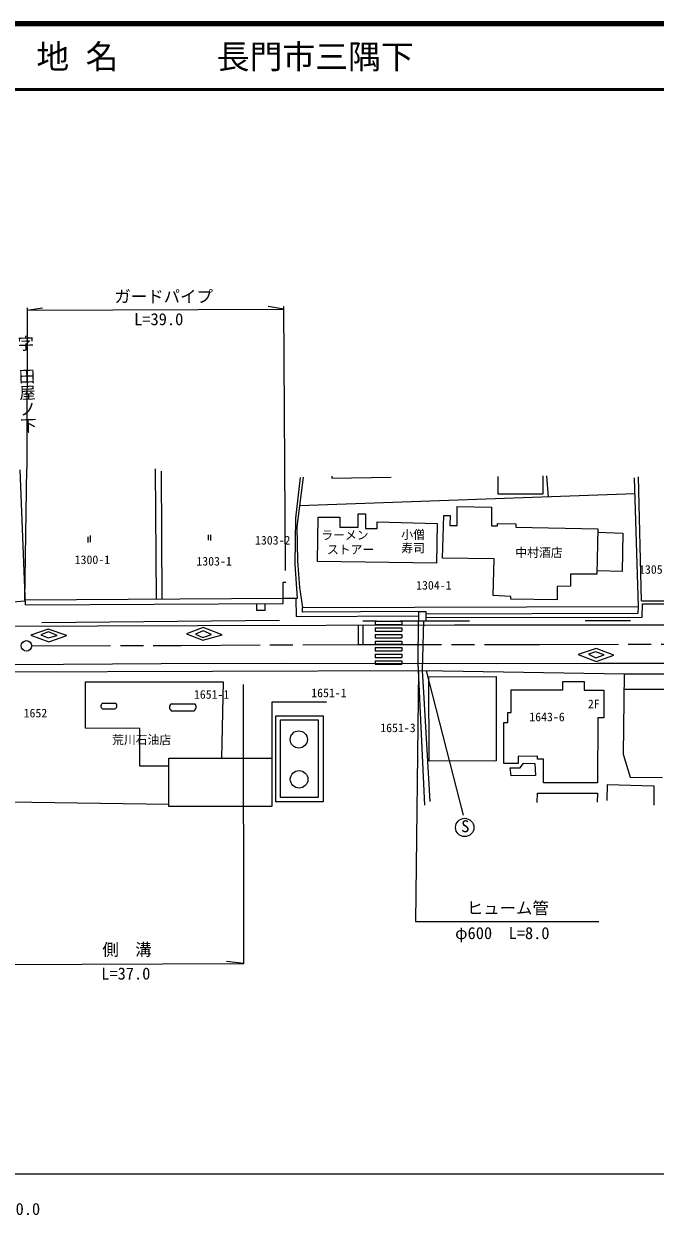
# Model space of a CAD drawing. Units: millimetres, scale not verified. Extents: x 40000 to 680000, y 20000 to 380000.
# Drawn here: x 368471 to 464592, y 198715 to 380000 of the extents above; entities that cross this region are included whole.
import ezdxf
from ezdxf.enums import TextEntityAlignment as Align

# ---------------------------------------------------------------- set-up
doc = ezdxf.new("R2010")
doc.units = ezdxf.units.MM
doc.header["$LTSCALE"] = 1000
doc.linetypes.add('CHAIN', pattern=[18.5, 12, -1.5, 3.5, -1.5])
for name, color, linetype, lineweight in [('M-BGD', 7, 'Continuous', 13), ('M-BMK', 2, 'CHAIN', 13), ('M-TTL', 2, 'Continuous', 140), ('M-TTL-BAND', 7, 'Continuous', 25), ('M-TTL-LINE', 7, 'Continuous', 50), ('M-TTL-TXT', 7, 'Continuous', 13)]:
    doc.layers.add(name, color=color, linetype=linetype, lineweight=lineweight)
doc.styles.add('@ＭＳ ゴシック', font='')
doc.styles.add('ＭＳ ゴシック', font='')
doc.styles.get('@ＭＳ ゴシック').set_extended_font_data('@MS Gothic')
doc.styles.get('ＭＳ ゴシック').set_extended_font_data('MS Gothic')

msp = doc.modelspace()

# ---------------------------------------------------------------- linework, layer by layer
at = {"layer": 'M-BGD'}
for p, q in [((368974, 336763), (368912, 312318)), ((368973, 336408), (371292, 336789)), ((368973, 336408), (408033, 336593)), ((408033, 336593), (405647, 336971)), ((408030, 336977), (408281, 296801)), ((367857, 312137), (368672, 291569)), ((368644, 292286), (368912, 312318)), ((388678, 292414), (388498, 312308)), ((389540, 292420), (389420, 311917)), ((410525, 310973), (409808, 304782)), ((411004, 311033), (410047, 303456)), ((415380, 311163), (415372, 310853)), ((415372, 310853), (424410, 311004)), ((440658, 311107), (440658, 308502)), ((447535, 308458), (447517, 311205)), ((448066, 311196), (448303, 307996)), ((462069, 291354), (461456, 310928)), ((462523, 292215), (462044, 311086)), ((461533, 308463), (410451, 306661)), ((440658, 308502), (447535, 308458)), ((434465, 303674), (434467, 306554)), ((434467, 306554), (439659, 306474)), ((439659, 306474), (439657, 303602)), ((409808, 304782), (409748, 297754)), ((413184, 298200), (413259, 304939)), ((413259, 304939), (416571, 304944)), ((416571, 304944), (416571, 303396)), ((419352, 303404), (419359, 305420)), ((419359, 305420), (420498, 305420)), ((420498, 305420), (420490, 303215)), ((432226, 298714), (432409, 305180)), ((432409, 305180), (433360, 305186)), ((433360, 305186), (433354, 303674)), ((410047, 303456), (410127, 298293)), ((416571, 303396), (419352, 303404)), ((420490, 303215), (422262, 303203)), ((422262, 303203), (422266, 304199)), ((422266, 304199), (431377, 303977)), ((431377, 303977), (431281, 297951)), ((433354, 303674), (434465, 303674)), ((439657, 303602), (440563, 303596)), ((440563, 303596), (440563, 303943)), ((440563, 303943), (443374, 303939)), ((443374, 303939), (443366, 303415)), ((443366, 303415), (455868, 303140)), ((455868, 303140), (455733, 296258)), ((378234, 301959), (378234, 301097)), ((378626, 301115), (378626, 302122)), ((396526, 302222), (396526, 301413)), ((396873, 302227), (396873, 301386)), ((455858, 302649), (459689, 302472)), ((459689, 302472), (459547, 296657)), ((409748, 297754), (410107, 292551)), ((410127, 298293), (410465, 294245)), ((431281, 297951), (413184, 298200)), ((440065, 298596), (432226, 298714)), ((439903, 292991), (440065, 298596)), ((451719, 296258), (451710, 294414)), ((455733, 296258), (451719, 296258)), ((459547, 296657), (455743, 296768)), ((407955, 291784), (407972, 295063)), ((407972, 295063), (408380, 295045)), ((410465, 294245), (410884, 291175)), ((451710, 294414), (449668, 294385)), ((449668, 294385), (449680, 292359)), ((365564, 291955), (368649, 292194)), ((407959, 292537), (368644, 292286)), ((410107, 292551), (407959, 292537)), ((409872, 292549), (409925, 289794)), ((442620, 292855), (439903, 292991)), ((442620, 292442), (442620, 292855)), ((449680, 292359), (442620, 292442)), ((462523, 292215), (489857, 292185)), ((368672, 291569), (407955, 291784)), ((403876, 291762), (403876, 290793)), ((403876, 290793), (405203, 290793)), ((405203, 290793), (405203, 291769)), ((410877, 290484), (410884, 291175)), ((428559, 290580), (410877, 290484)), ((410884, 291175), (462069, 291354)), ((428559, 290580), (429676, 290562)), ((428559, 290580), (428559, 289160)), ((429676, 290562), (429694, 289157)), ((429680, 290202), (462003, 290300)), ((462003, 290300), (462069, 291354)), ((462611, 289693), (462671, 291747)), ((462671, 291747), (489657, 291620)), ((350720, 288307), (394927, 288463)), ((371225, 288915), (407397, 289233)), ((394927, 288463), (434062, 288546)), ((409925, 289794), (428559, 289920)), ((419395, 288515), (419395, 285567)), ((420063, 289139), (422181, 289139)), ((420085, 288517), (420085, 285567)), ((421938, 289079), (425997, 289079)), ((421938, 289079), (421938, 288579)), ((421938, 288579), (425997, 288579)), ((425706, 289168), (436318, 289139)), ((425997, 289079), (425997, 288579)), ((428500, 282693), (428559, 289160)), ((429342, 289158), (429113, 281573)), ((429687, 289658), (462611, 289693)), ((434062, 288546), (463028, 288546)), ((453934, 289196), (460812, 289209)), ((463028, 288546), (524870, 288546)), ((372187, 287911), (369527, 286981)), ((369527, 286981), (372273, 285964)), ((372226, 287469), (371052, 287000)), ((371052, 287000), (372180, 286552)), ((372180, 286552), (373533, 286928)), ((375044, 286934), (372187, 287911)), ((373533, 286928), (372226, 287469)), ((372273, 285964), (375044, 286934)), ((395777, 288154), (393223, 287170)), ((393223, 287170), (395744, 286207)), ((395777, 287639), (394596, 287124)), ((394596, 287124), (395731, 286642)), ((395731, 286642), (397044, 287084)), ((395744, 286207), (398655, 287045)), ((398655, 287045), (395777, 288154)), ((397044, 287084), (395777, 287639)), ((421938, 288079), (425997, 288079)), ((421938, 288079), (421938, 287579)), ((421938, 287579), (425997, 287579)), ((421938, 287079), (425997, 287079)), ((421938, 287079), (421938, 286579)), ((421938, 286579), (425997, 286579)), ((425997, 288079), (425997, 287579)), ((425997, 287079), (425997, 286579)), ((421938, 286079), (425997, 286079)), ((421938, 286079), (421938, 285579)), ((421938, 285579), (425997, 285579)), ((421938, 285079), (425997, 285079)), ((421938, 285079), (421938, 284579)), ((425997, 286079), (425997, 285579)), ((425997, 285079), (425997, 284579)), ((455585, 284961), (452885, 284038)), ((458284, 283912), (455585, 284961)), ((421938, 284579), (425997, 284579)), ((421938, 284079), (425997, 284079)), ((421938, 284079), (421938, 283579)), ((421938, 283579), (425997, 283579)), ((421938, 283079), (425997, 283079)), ((421938, 283079), (421938, 282579)), ((425997, 284079), (425997, 283579)), ((425997, 283079), (425997, 282579)), ((452885, 284038), (455591, 282982)), ((455519, 284447), (454423, 284064)), ((454423, 284064), (455578, 283503)), ((456825, 284005), (455519, 284447)), ((455578, 283503), (456825, 284005)), ((455591, 282982), (458284, 283912)), ((365158, 281402), (429218, 281573)), ((367125, 282524), (389369, 282657)), ((389369, 282657), (408435, 282702)), ((408435, 282702), (440523, 282687)), ((421938, 282579), (425997, 282579)), ((428552, 281571), (428120, 243382)), ((429504, 261086), (428500, 282693)), ((429113, 281573), (429335, 278261)), ((429218, 281573), (459867, 281111)), ((435401, 259558), (429760, 281565)), ((440523, 282687), (455818, 282731)), ((455818, 282731), (474899, 282717)), ((459867, 281111), (459729, 268861)), ((459867, 281111), (481784, 281027)), ((377842, 272826), (377872, 279891)), ((377872, 279891), (398824, 279861)), ((398824, 279861), (398573, 268254)), ((401958, 237028), (401939, 279459)), ((430133, 280632), (440364, 280676)), ((430198, 267784), (430133, 280632)), ((440364, 280676), (440384, 267829)), ((450552, 278639), (450552, 279899)), ((450552, 279899), (453772, 279899)), ((453772, 279899), (453772, 278626)), ((429335, 278261), (430301, 261651)), ((442666, 275186), (442662, 278648)), ((442662, 278648), (450552, 278639)), ((453772, 278626), (456776, 278623)), ((456776, 278623), (456775, 274391)), ((459840, 278755), (481784, 278778)), ((380430, 275765), (382401, 275783)), ((380491, 276641), (382396, 276632)), ((391030, 276544), (394508, 276544)), ((414542, 276762), (406212, 276762)), ((406212, 276762), (406212, 260881)), ((390918, 275481), (394390, 275475)), ((406831, 274710), (414049, 274710)), ((406831, 261600), (406831, 274710)), ((407558, 274111), (413286, 274111)), ((407558, 262293), (407558, 274111)), ((413286, 274111), (413286, 262293)), ((414049, 274710), (414049, 261600)), ((442176, 273687), (442178, 275191)), ((442178, 275191), (442666, 275186)), ((455870, 274396), (455786, 264515)), ((456775, 274391), (455870, 274396)), ((386113, 272766), (377842, 272826)), ((386120, 267061), (386113, 272766)), ((441530, 267553), (441536, 273687)), ((441536, 273687), (442176, 273687)), ((446672, 268550), (443736, 268517)), ((443736, 268517), (443736, 267461)), ((446659, 268102), (446672, 268550)), ((459729, 268861), (460798, 265342)), ((390531, 267031), (386120, 267061)), ((390531, 260881), (390531, 268254)), ((390531, 268254), (406212, 268254)), ((440384, 267829), (430198, 267784)), ((441531, 267455), (441530, 267553)), ((443736, 267461), (441531, 267455)), ((442498, 266764), (444036, 266803)), ((442643, 265576), (442498, 266764)), ((444036, 266803), (444531, 267496)), ((444531, 267496), (446260, 267457)), ((446260, 267457), (446365, 265642)), ((447600, 268108), (446659, 268102)), ((447580, 264525), (447600, 268108)), ((446365, 265642), (442643, 265576)), ((460798, 265342), (465693, 265294)), ((446631, 261517), (446661, 262928)), ((446661, 262928), (455793, 262928)), ((455786, 264515), (447580, 264525)), ((455793, 262928), (455763, 261547)), ((457295, 261822), (457326, 264259)), ((457326, 264259), (464383, 264026)), ((464383, 264026), (464376, 261124)), ((390531, 261227), (366232, 261576)), ((414049, 261600), (406831, 261600)), ((413286, 262293), (407558, 262293)), ((406212, 260881), (390531, 260881)), ((428120, 243382), (456018, 243382)), ((364950, 236839), (401958, 237028)), ((401958, 237028), (399317, 237336))]:
    msp.add_line(p, q, dxfattribs=at)
for centre, radius in [((368871, 285342), 806), ((410335, 271102), 1314), ((410380, 265044), 1336), ((435598, 257708), 1396)]:
    msp.add_circle(centre, radius, dxfattribs=at)
for centre, radius, start, end in [((380687, 276187), 494, 113.30192, 238.64962), ((382160, 276206), 487, 299.60071, 60.99303), ((391224, 275986), 590, 109.18576, 238.75918), ((393992, 276060), 707, 304.15373, 43.16589)]:
    msp.add_arc(centre, radius, start, end, dxfattribs=at)
at = {"layer": 'M-BMK'}
msp.add_lwpolyline([(369677, 285366), (392432, 285411), (419395, 285567), (420085, 285567), (446988, 285564), (467858, 285594)], dxfattribs=at)
at = {"layer": 'M-TTL'}
msp.add_line((680000, 380000), (40000, 380000), dxfattribs=at)
at = {"layer": 'M-TTL-BAND'}
msp.add_line((40000, 205000), (579000, 205000), dxfattribs=at)
at = {"layer": 'M-TTL-LINE'}
msp.add_line((40000, 370000), (680000, 370000), dxfattribs=at)

# ---------------------------------------------------------------- texts
at = {"layer": 'M-BGD', "style": 'ＭＳ ゴシック'}
for s, height, p in [('ガードパイプ', 1833, (382260, 337047)), ('L=39.0', 1833, (385267, 333589)), ('ラーメン', 1320, (413753, 301134)), ('小僧', 1320, (425937, 301224)), ('1303-2', 1320, (403666, 300360)), ('寿司', 1320, (425937, 299152)), ('ストアー', 1320, (414622, 298929)), ('中村酒店', 1320, (443299, 298469)), ('1300-1', 1320, (376217, 297397)), ('1303-1', 1320, (394742, 297168)), ('1305-1', 1320, (462139, 295921)), ('1304-1', 1320, (428197, 293506)), ('1651-1', 1320, (394369, 276904)), ('1651-1', 1320, (412229, 277134)), ('1652', 1320, (368443, 274064)), ('2F', 1320, (454349, 275450)), ('1643-6', 1320, (445429, 273479)), ('1651-3', 1320, (422735, 271818)), ('荒川石油店', 1320, (381907, 269988)), ('S', 1833, (435064, 256431)), ('ヒューム管', 1833, (435905, 243983)), ('φ600\u3000L=8.0', 1833, (434134, 240174)), ('側\u3000溝', 1833, (380425, 237658)), ('L=37.0', 1833, (380258, 234016))]:
    msp.add_text(s, height=height, dxfattribs=at).set_placement(p, align=Align.BOTTOM_LEFT)
at = {"layer": 'M-BGD', "style": '@ＭＳ ゴシック'}
msp.add_text('字\u3000田屋ノ下', height=1833, rotation=271.902, dxfattribs=at).set_placement((367243, 332584), align=Align.BOTTOM_LEFT)
at = {"layer": 'M-TTL-BAND', "style": 'ＭＳ ゴシック'}
msp.add_text('300.0', height=1833, dxfattribs=at).set_placement((367844, 198195), align=Align.BOTTOM_CENTER)
at = {"layer": 'M-TTL-TXT', "style": 'ＭＳ ゴシック'}
msp.add_text('地 名      長門市三隅下', height=3666, dxfattribs=at).set_placement((370380, 375000), align=Align.MIDDLE_LEFT)

doc.saveas('drawing.dxf')
